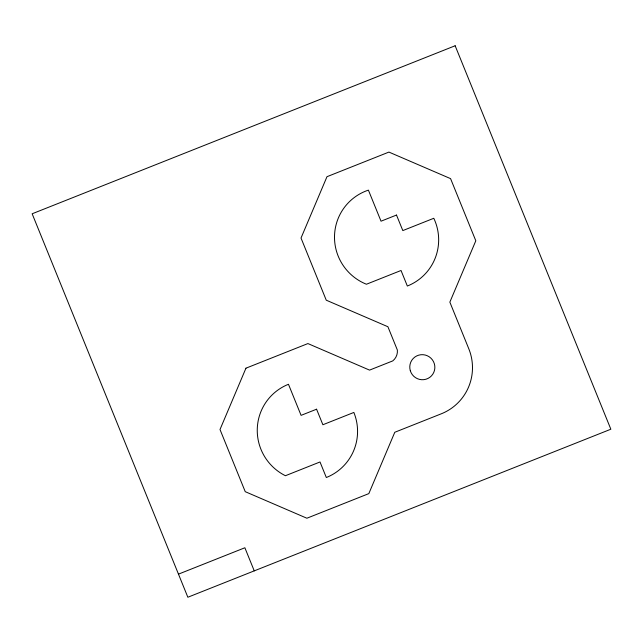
<?xml version="1.0" encoding="UTF-8"?>
<svg xmlns="http://www.w3.org/2000/svg" width="643" height="643" viewBox="0 0 643 643"><rect width="100%" height="100%" fill="white"/><g stroke="black" fill="none" stroke-linecap="round" stroke-linejoin="round"><path stroke-width="0.96" d="M178.473 574.135L244.87 547.764L254.25 570.871M245.956 368.182L220.002 429.524L245.24 491.678L306.88 518.226L368.833 493.615L394.786 432.273L441.251 413.819A50.403 49.905 43.1 0 0 468.779 348.747L449.851 302.13L475.812 240.787L450.574 178.633L388.927 152.086L326.982 176.696L301.02 238.039L326.258 300.193L387.906 326.74L397.366 350.049A12.603 12.474 43.1 0 1 392.777 360.892L369.548 370.119L307.909 343.571L245.956 368.182M455.148 45.757L32.15 213.781L187.852 597.243L610.85 429.219L455.148 45.757M396.506 215.051L381.026 221.2L368.399 190.127A50.403 49.905 43.1 0 0 334.513 236.166A50.403 49.905 43.1 0 0 366.43 284.238L401.031 270.486L407.34 286.031A50.403 49.905 43.1 0 0 433.792 218.282L402.815 230.588L396.506 215.051M316.573 409.205L301.085 415.362L288.466 384.281A50.403 49.905 43.1 0 0 257.28 428.72A50.403 49.905 43.1 0 0 285.412 475.724L320.013 461.971L326.322 477.516A50.403 49.905 43.1 0 0 353.859 412.444L322.882 424.75L316.573 409.205M410.306 370.689A12.603 12.474 43.1 0 0 431.453 375.882A12.603 12.474 43.1 0 0 425.2 355.032A12.603 12.474 43.1 0 0 410.306 370.689"/></g></svg>
